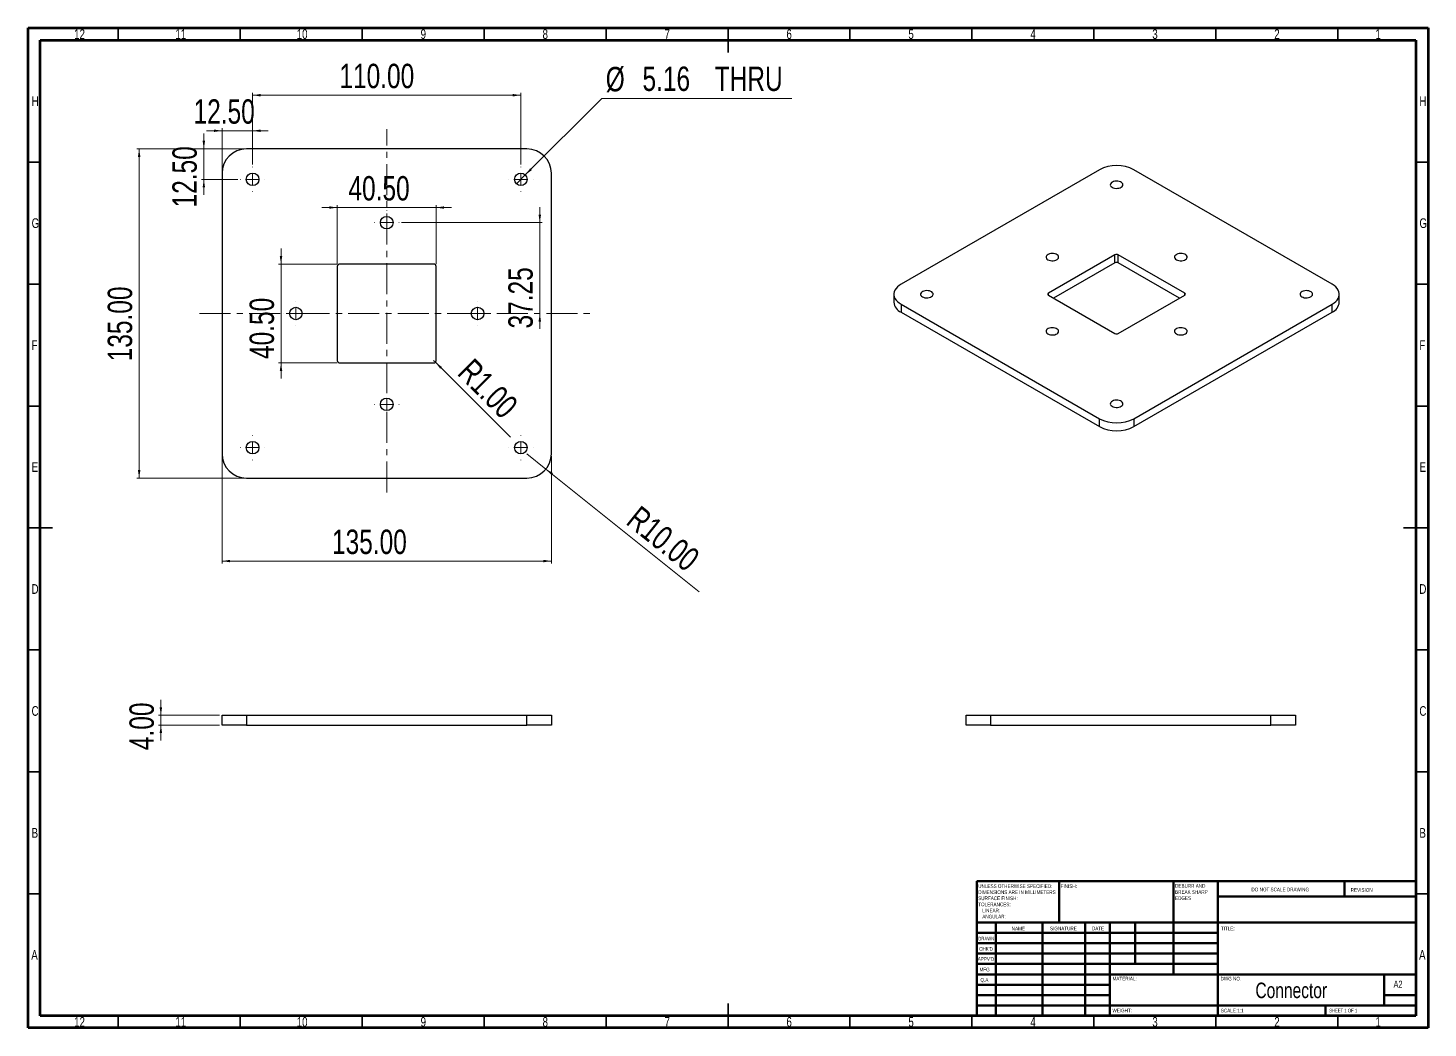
# Model space of a CAD drawing. Header units: inches. Extents: x 13597 to 24437, y 2931 to 11219.
# Drawn here: x 15535 to 16109, y 7661 to 8071 of the extents above; entities that cross this region are included whole.
import ezdxf

# ---------------------------------------------------------------- set-up
doc = ezdxf.new("R2010")
doc.units = ezdxf.units.IN
doc.header["$MEASUREMENT"] = 0
doc.linetypes.add('CENTERX2', pattern=[20.32, 12.7, -2.54, 2.54, -2.54])
doc.styles.add('SLDTEXTSTYLE0', font='TXT', dxfattribs={"width": 0.75})
doc.styles.add('SLDTEXTSTYLE1', font='TXT', dxfattribs={"width": 0.686449})
doc.styles.add('SLDTEXTSTYLE2', font='TXT', dxfattribs={"width": 0.6875})

msp = doc.modelspace()

# ---------------------------------------------------------------- linework, layer by layer
at = {"color": 7, "linetype": 'Continuous', "lineweight": 70}
for p, q in [((15535.244, 7661.005), (15535.244, 8071.005)), ((15535.244, 8071.005), (16109.244, 8071.005)), ((16109.244, 8071.005), (16109.244, 7661.005)), ((15540.244, 7666.005), (15540.244, 8066.005)), ((15540.244, 8066.005), (16104.244, 8066.005)), ((16104.244, 8066.005), (16104.244, 7666.005)), ((16104.244, 7666.005), (15540.244, 7666.005)), ((16109.244, 7661.005), (15535.244, 7661.005))]:
    msp.add_line(p, q, dxfattribs=at)
at = {"color": 7, "linetype": 'Continuous', "lineweight": 35}
for p, q in [((15572.244, 8066.005), (15572.244, 8071.005)), ((15622.244, 8066.005), (15622.244, 8071.005)), ((15672.244, 8066.005), (15672.244, 8071.005)), ((15722.244, 8066.005), (15722.244, 8071.005)), ((15772.244, 8066.005), (15772.244, 8071.005)), ((15822.244, 8071.005), (15822.244, 8061.005)), ((15822.244, 8066.005), (15822.244, 8071.005)), ((15872.244, 8066.005), (15872.244, 8071.005)), ((15922.244, 8066.005), (15922.244, 8071.005)), ((15972.244, 8066.005), (15972.244, 8071.005)), ((16022.244, 8066.005), (16022.244, 8071.005)), ((16072.244, 8066.005), (16072.244, 8071.005)), ((15540.244, 8016.005), (15535.244, 8016.005)), ((16104.244, 8016.005), (16109.244, 8016.005)), ((15540.244, 7966.005), (15535.244, 7966.005)), ((16104.244, 7966.005), (16109.244, 7966.005)), ((15540.244, 7916.005), (15535.244, 7916.005)), ((16104.244, 7916.005), (16109.244, 7916.005)), ((15535.244, 7866.005), (15545.244, 7866.005)), ((15540.244, 7866.005), (15535.244, 7866.005)), ((16109.244, 7866.005), (16099.244, 7866.005)), ((16104.244, 7866.005), (16109.244, 7866.005)), ((15540.244, 7816.005), (15535.244, 7816.005)), ((16104.244, 7816.005), (16109.244, 7816.005)), ((15540.244, 7766.005), (15535.244, 7766.005)), ((16104.244, 7766.005), (16109.244, 7766.005)), ((15540.244, 7716.005), (15535.244, 7716.005)), ((16104.244, 7716.005), (16109.244, 7716.005)), ((15822.244, 7661.005), (15822.244, 7671.005)), ((15572.244, 7666.005), (15572.244, 7661.005)), ((15622.244, 7666.005), (15622.244, 7661.005)), ((15672.244, 7666.005), (15672.244, 7661.005)), ((15722.244, 7666.005), (15722.244, 7661.005)), ((15772.244, 7666.005), (15772.244, 7661.005)), ((15822.244, 7666.005), (15822.244, 7661.005)), ((15872.244, 7666.005), (15872.244, 7661.005)), ((15922.244, 7666.005), (15922.244, 7661.005)), ((15972.244, 7666.005), (15972.244, 7661.005)), ((16022.244, 7666.005), (16022.244, 7661.005)), ((16072.244, 7666.005), (16072.244, 7661.005))]:
    msp.add_line(p, q, dxfattribs=at)
at = {"color": 7, "linetype": 'Continuous', "lineweight": 0}
for p, q in [((15627.315, 8015.029), (15627.315, 8044.449)), ((15627.315, 8043.449), (15737.315, 8043.449)), ((15737.315, 8015.029), (15737.315, 8044.449)), ((15739.139, 8010.774), (15770.519, 8042.154)), ((15770.519, 8042.154), (15848.368, 8042.154)), ((15607.335, 8021.449), (15607.335, 8027.799)), ((15614.815, 8028.878), (15608.465, 8028.878)), ((15614.815, 8012.449), (15614.815, 8029.878)), ((15627.315, 8028.878), (15614.815, 8028.878)), ((15627.315, 8015.029), (15627.315, 8029.878)), ((15627.315, 8028.878), (15633.665, 8028.878)), ((15623.815, 8021.449), (15579.815, 8021.449)), ((15580.815, 8021.449), (15580.815, 7886.449)), ((15623.815, 8021.449), (15606.335, 8021.449)), ((15607.335, 8021.449), (15607.335, 8008.949)), ((15621.235, 8008.949), (15606.335, 8008.949)), ((15607.335, 8008.949), (15607.335, 8002.599)), ((15735.49, 8007.125), (15739.139, 8010.774)), ((15662.065, 7997.391), (15655.715, 7997.391)), ((15662.065, 7974.199), (15662.065, 7998.391)), ((15662.065, 7997.391), (15702.565, 7997.391)), ((15702.565, 7974.199), (15702.565, 7998.391)), ((15702.565, 7997.391), (15708.915, 7997.391)), ((15745.076, 7991.199), (15745.076, 7997.549)), ((15688.395, 7991.199), (15746.076, 7991.199)), ((15745.076, 7991.199), (15745.076, 7953.949)), ((15638.982, 7974.199), (15638.982, 7980.549)), ((15662.065, 7974.199), (15637.982, 7974.199)), ((15638.982, 7974.199), (15638.982, 7933.699)), ((15745.076, 7953.949), (15745.076, 7947.599)), ((15662.065, 7933.699), (15637.982, 7933.699)), ((15638.982, 7933.699), (15638.982, 7927.349)), ((15702.272, 7933.992), (15701.565, 7934.699)), ((15702.272, 7933.992), (15733.028, 7903.236)), ((15614.815, 7895.449), (15614.815, 7851.449)), ((15747.613, 7890.19), (15739.815, 7896.449)), ((15749.815, 7895.449), (15749.815, 7851.449)), ((15747.613, 7890.19), (15810.412, 7839.787)), ((15623.815, 7886.449), (15579.815, 7886.449)), ((15614.815, 7852.449), (15749.815, 7852.449)), ((15589.721, 7789.216), (15589.721, 7795.566)), ((15613.815, 7789.216), (15588.721, 7789.216)), ((15589.721, 7789.216), (15589.721, 7785.216)), ((15613.815, 7785.216), (15588.721, 7785.216)), ((15589.721, 7785.216), (15589.721, 7778.866))]:
    msp.add_line(p, q, dxfattribs=at)
at = {"color": 7, "linetype": 'CENTERX2', "lineweight": 18}
for p, q in [((15682.315, 7880.584), (15682.315, 8029.482)), ((15605.564, 7953.949), (15767.396, 7953.949))]:
    msp.add_line(p, q, dxfattribs=at)
at = {"color": 7, "linetype": 'Continuous', "lineweight": 25}
for p, q in [((15739.815, 8021.449), (15624.815, 8021.449)), ((15614.815, 8011.449), (15614.815, 7896.449)), ((15749.815, 7896.449), (15749.815, 8011.449)), ((15974.497, 8012.873), (15893.18, 7965.929)), ((15979.455, 8007.604), (15979.17, 8007.299)), ((15979.853, 8007.862), (15979.455, 8007.604)), ((15980.344, 8008.061), (15979.853, 8007.862)), ((15980.9, 8008.188), (15980.344, 8008.061)), ((15981.493, 8008.238), (15980.9, 8008.188)), ((15982.09, 8008.208), (15981.493, 8008.238)), ((15982.658, 8008.099), (15982.09, 8008.208)), ((15983.168, 8007.918), (15982.658, 8008.099)), ((15983.592, 8007.673), (15983.168, 8007.918)), ((15983.906, 8007.379), (15983.592, 8007.673)), ((15984.095, 8007.051), (15983.906, 8007.379)), ((16069.956, 7965.929), (15988.639, 8012.873)), ((15979.015, 8006.965), (15978.998, 8006.62)), ((15978.998, 8006.62), (15979.119, 8006.281)), ((15979.17, 8007.299), (15979.015, 8006.965)), ((15979.119, 8006.281), (15979.372, 8005.968)), ((15979.372, 8005.968), (15979.744, 8005.696)), ((15979.744, 8005.696), (15980.214, 8005.482)), ((15980.214, 8005.482), (15980.757, 8005.336)), ((15980.757, 8005.336), (15981.343, 8005.266)), ((15981.343, 8005.266), (15981.942, 8005.276)), ((15981.942, 8005.276), (15982.521, 8005.365)), ((15982.521, 8005.365), (15983.048, 8005.53)), ((15983.048, 8005.53), (15983.495, 8005.759)), ((15983.495, 8005.759), (15983.839, 8006.043)), ((15983.839, 8006.043), (15984.06, 8006.364)), ((15984.06, 8006.364), (15984.147, 8006.706)), ((15984.147, 8006.706), (15984.095, 8007.051)), ((15662.065, 7973.199), (15662.065, 7934.699)), ((15701.565, 7974.199), (15663.065, 7974.199)), ((15702.565, 7934.699), (15702.565, 7973.199)), ((15952.676, 7977.269), (15952.658, 7976.923)), ((15952.658, 7976.923), (15952.779, 7976.584)), ((15952.831, 7977.603), (15952.676, 7977.269)), ((15952.779, 7976.584), (15953.032, 7976.271)), ((15953.115, 7977.907), (15952.831, 7977.603)), ((15953.032, 7976.271), (15953.404, 7976)), ((15953.513, 7978.165), (15953.115, 7977.907)), ((15953.404, 7976), (15953.874, 7975.785)), ((15954.004, 7978.364), (15953.513, 7978.165)), ((15980.861, 7977.971), (15953.637, 7962.255)), ((15953.874, 7975.785), (15954.417, 7975.639)), ((15954.561, 7978.491), (15954.004, 7978.364)), ((15954.417, 7975.639), (15955.003, 7975.569)), ((15955.153, 7978.542), (15954.561, 7978.491)), ((15955.003, 7975.569), (15955.602, 7975.579)), ((15955.75, 7978.511), (15955.153, 7978.542)), ((15955.602, 7975.579), (15956.181, 7975.669)), ((15956.319, 7978.403), (15955.75, 7978.511)), ((15980.861, 7974.705), (15955.759, 7960.214)), ((15956.181, 7975.669), (15956.708, 7975.833)), ((15956.829, 7978.221), (15956.319, 7978.403)), ((15956.708, 7975.833), (15957.156, 7976.063)), ((15957.252, 7977.977), (15956.829, 7978.221)), ((15957.156, 7976.063), (15957.499, 7976.346)), ((15957.567, 7977.682), (15957.252, 7977.977)), ((15957.499, 7976.346), (15957.72, 7976.667)), ((15957.755, 7977.354), (15957.567, 7977.682)), ((15957.72, 7976.667), (15957.807, 7977.009)), ((15957.807, 7977.009), (15957.755, 7977.354)), ((15980.861, 7974.705), (15980.861, 7977.971)), ((16009.499, 7962.255), (15982.275, 7977.971)), ((15982.275, 7974.705), (15982.275, 7977.971)), ((16007.377, 7960.214), (15982.275, 7974.705)), ((16005.355, 7977.269), (16005.338, 7976.923)), ((16005.338, 7976.923), (16005.459, 7976.584)), ((16005.51, 7977.603), (16005.355, 7977.269)), ((16005.459, 7976.584), (16005.712, 7976.271)), ((16005.794, 7977.907), (16005.51, 7977.603)), ((16005.712, 7976.271), (16006.083, 7976)), ((16006.193, 7978.165), (16005.794, 7977.907)), ((16006.083, 7976), (16006.553, 7975.785)), ((16006.683, 7978.364), (16006.193, 7978.165)), ((16006.553, 7975.785), (16007.096, 7975.639)), ((16007.24, 7978.491), (16006.683, 7978.364)), ((16007.096, 7975.639), (16007.683, 7975.569)), ((16007.833, 7978.542), (16007.24, 7978.491)), ((16007.683, 7975.569), (16008.282, 7975.579)), ((16008.43, 7978.511), (16007.833, 7978.542)), ((16008.282, 7975.579), (16008.86, 7975.669)), ((16008.998, 7978.403), (16008.43, 7978.511)), ((16008.86, 7975.669), (16009.388, 7975.833)), ((16009.508, 7978.221), (16008.998, 7978.403)), ((16009.388, 7975.833), (16009.835, 7976.063)), ((16009.932, 7977.977), (16009.508, 7978.221)), ((16009.835, 7976.063), (16010.179, 7976.346)), ((16010.246, 7977.682), (16009.932, 7977.977)), ((16010.179, 7976.346), (16010.4, 7976.667)), ((16010.435, 7977.354), (16010.246, 7977.682)), ((16010.4, 7976.667), (16010.487, 7977.009)), ((16010.487, 7977.009), (16010.435, 7977.354)), ((15890.251, 7961.847), (15890.251, 7958.581)), ((15890.415, 7962.888), (15890.269, 7962.196)), ((15890.269, 7962.196), (15890.269, 7961.499)), ((15890.269, 7961.499), (15890.415, 7960.807)), ((15890.704, 7963.565), (15890.415, 7962.888)), ((15891.132, 7964.216), (15890.704, 7963.565)), ((15891.693, 7964.834), (15891.132, 7964.216)), ((15892.379, 7965.407), (15891.693, 7964.834)), ((15893.18, 7965.929), (15892.379, 7965.407)), ((15901.234, 7962.063), (15901.216, 7961.717)), ((15901.216, 7961.717), (15901.337, 7961.379)), ((15901.389, 7962.397), (15901.234, 7962.063)), ((15901.673, 7962.701), (15901.389, 7962.397)), ((15902.071, 7962.96), (15901.673, 7962.701)), ((15902.562, 7963.158), (15902.071, 7962.96)), ((15903.119, 7963.286), (15902.562, 7963.158)), ((15903.711, 7963.336), (15903.119, 7963.286)), ((15904.308, 7963.306), (15903.711, 7963.336)), ((15904.877, 7963.197), (15904.308, 7963.306)), ((15905.387, 7963.015), (15904.877, 7963.197)), ((15905.81, 7962.771), (15905.387, 7963.015)), ((15906.125, 7962.477), (15905.81, 7962.771)), ((15906.057, 7961.14), (15906.278, 7961.462)), ((15906.313, 7962.148), (15906.125, 7962.477)), ((15906.278, 7961.462), (15906.365, 7961.804)), ((15906.365, 7961.804), (15906.313, 7962.148)), ((15953.637, 7961.439), (15980.861, 7945.723)), ((15982.275, 7945.723), (16009.499, 7961.439)), ((16056.797, 7962.063), (16056.78, 7961.717)), ((16056.78, 7961.717), (16056.901, 7961.379)), ((16056.952, 7962.397), (16056.797, 7962.063)), ((16057.236, 7962.701), (16056.952, 7962.397)), ((16057.635, 7962.96), (16057.236, 7962.701)), ((16058.125, 7963.158), (16057.635, 7962.96)), ((16058.682, 7963.286), (16058.125, 7963.158)), ((16059.275, 7963.336), (16058.682, 7963.286)), ((16059.872, 7963.306), (16059.275, 7963.336)), ((16060.44, 7963.197), (16059.872, 7963.306)), ((16060.95, 7963.015), (16060.44, 7963.197)), ((16061.374, 7962.771), (16060.95, 7963.015)), ((16061.688, 7962.477), (16061.374, 7962.771)), ((16061.621, 7961.14), (16061.842, 7961.462)), ((16061.877, 7962.148), (16061.688, 7962.477)), ((16061.842, 7961.462), (16061.929, 7961.804)), ((16061.929, 7961.804), (16061.877, 7962.148)), ((16070.757, 7965.407), (16069.956, 7965.929)), ((16071.443, 7964.834), (16070.757, 7965.407)), ((16072.004, 7964.216), (16071.443, 7964.834)), ((16072.433, 7963.565), (16072.004, 7964.216)), ((16072.722, 7962.888), (16072.433, 7963.565)), ((16072.867, 7962.196), (16072.722, 7962.888)), ((16072.722, 7960.807), (16072.867, 7961.499)), ((16072.867, 7961.499), (16072.867, 7962.196)), ((16072.885, 7958.581), (16072.885, 7961.847)), ((15890.415, 7960.807), (15890.704, 7960.13)), ((15890.704, 7960.13), (15891.132, 7959.478)), ((15891.132, 7959.478), (15891.693, 7958.861)), ((15891.693, 7958.861), (15892.379, 7958.287)), ((15892.379, 7958.287), (15893.18, 7957.765)), ((15893.18, 7957.765), (15974.497, 7910.822)), ((15893.18, 7957.765), (15893.18, 7954.499)), ((15901.337, 7961.379), (15901.59, 7961.065)), ((15901.59, 7961.065), (15901.962, 7960.794)), ((15901.962, 7960.794), (15902.432, 7960.579)), ((15902.432, 7960.579), (15902.975, 7960.433)), ((15902.975, 7960.433), (15903.561, 7960.363)), ((15903.561, 7960.363), (15904.16, 7960.373)), ((15904.16, 7960.373), (15904.739, 7960.463)), ((15904.739, 7960.463), (15905.266, 7960.627)), ((15905.266, 7960.627), (15905.714, 7960.857)), ((15905.714, 7960.857), (15906.057, 7961.14)), ((15988.639, 7910.822), (16069.956, 7957.765)), ((16056.901, 7961.379), (16057.154, 7961.065)), ((16057.154, 7961.065), (16057.525, 7960.794)), ((16057.525, 7960.794), (16057.995, 7960.579)), ((16057.995, 7960.579), (16058.538, 7960.433)), ((16058.538, 7960.433), (16059.125, 7960.363)), ((16059.125, 7960.363), (16059.724, 7960.373)), ((16059.724, 7960.373), (16060.302, 7960.463)), ((16060.302, 7960.463), (16060.83, 7960.627)), ((16060.83, 7960.627), (16061.277, 7960.857)), ((16061.277, 7960.857), (16061.621, 7961.14)), ((16069.956, 7957.765), (16070.757, 7958.287)), ((16069.956, 7954.499), (16069.956, 7957.765)), ((16070.757, 7958.287), (16071.443, 7958.861)), ((16071.443, 7958.861), (16072.004, 7959.478)), ((16072.004, 7959.478), (16072.433, 7960.13)), ((16072.433, 7960.13), (16072.722, 7960.807)), ((15893.18, 7954.499), (15974.497, 7907.555)), ((15988.639, 7907.555), (16069.956, 7954.499)), ((15952.676, 7946.857), (15952.658, 7946.512)), ((15952.658, 7946.512), (15952.779, 7946.173)), ((15952.831, 7947.191), (15952.676, 7946.857)), ((15952.779, 7946.173), (15953.032, 7945.86)), ((15953.115, 7947.496), (15952.831, 7947.191)), ((15953.032, 7945.86), (15953.404, 7945.588)), ((15953.513, 7947.754), (15953.115, 7947.496)), ((15953.404, 7945.588), (15953.874, 7945.374)), ((15954.004, 7947.953), (15953.513, 7947.754)), ((15953.874, 7945.374), (15954.417, 7945.228)), ((15954.561, 7948.08), (15954.004, 7947.953)), ((15954.417, 7945.228), (15955.003, 7945.158)), ((15955.153, 7948.13), (15954.561, 7948.08)), ((15955.003, 7945.158), (15955.602, 7945.168)), ((15955.75, 7948.1), (15955.153, 7948.13)), ((15955.602, 7945.168), (15956.181, 7945.257)), ((15956.319, 7947.991), (15955.75, 7948.1)), ((15956.181, 7945.257), (15956.708, 7945.421)), ((15956.829, 7947.81), (15956.319, 7947.991)), ((15956.708, 7945.421), (15957.156, 7945.651)), ((15957.252, 7947.565), (15956.829, 7947.81)), ((15957.156, 7945.651), (15957.499, 7945.935)), ((15957.567, 7947.271), (15957.252, 7947.565)), ((15957.499, 7945.935), (15957.72, 7946.256)), ((15957.755, 7946.943), (15957.567, 7947.271)), ((15957.72, 7946.256), (15957.807, 7946.598)), ((15957.807, 7946.598), (15957.755, 7946.943)), ((16005.355, 7946.857), (16005.338, 7946.512)), ((16005.338, 7946.512), (16005.459, 7946.173)), ((16005.51, 7947.191), (16005.355, 7946.857)), ((16005.459, 7946.173), (16005.712, 7945.86)), ((16005.794, 7947.496), (16005.51, 7947.191)), ((16005.712, 7945.86), (16006.083, 7945.588)), ((16006.193, 7947.754), (16005.794, 7947.496)), ((16006.083, 7945.588), (16006.553, 7945.374)), ((16006.683, 7947.953), (16006.193, 7947.754)), ((16006.553, 7945.374), (16007.096, 7945.228)), ((16007.24, 7948.08), (16006.683, 7947.953)), ((16007.096, 7945.228), (16007.683, 7945.158)), ((16007.833, 7948.13), (16007.24, 7948.08)), ((16007.683, 7945.158), (16008.282, 7945.168)), ((16008.43, 7948.1), (16007.833, 7948.13)), ((16008.282, 7945.168), (16008.86, 7945.257)), ((16008.998, 7947.991), (16008.43, 7948.1)), ((16008.86, 7945.257), (16009.388, 7945.421)), ((16009.508, 7947.81), (16008.998, 7947.991)), ((16009.388, 7945.421), (16009.835, 7945.651)), ((16009.932, 7947.565), (16009.508, 7947.81)), ((16009.835, 7945.651), (16010.179, 7945.935)), ((16010.246, 7947.271), (16009.932, 7947.565)), ((16010.179, 7945.935), (16010.4, 7946.256)), ((16010.435, 7946.943), (16010.246, 7947.271)), ((16010.4, 7946.256), (16010.487, 7946.598)), ((16010.487, 7946.598), (16010.435, 7946.943)), ((15663.065, 7933.699), (15701.565, 7933.699)), ((15979.015, 7917.161), (15978.998, 7916.815)), ((15978.998, 7916.815), (15979.119, 7916.476)), ((15979.17, 7917.495), (15979.015, 7917.161)), ((15979.119, 7916.476), (15979.372, 7916.163)), ((15979.455, 7917.799), (15979.17, 7917.495)), ((15979.372, 7916.163), (15979.744, 7915.892)), ((15979.853, 7918.057), (15979.455, 7917.799)), ((15979.744, 7915.892), (15980.214, 7915.677)), ((15980.344, 7918.256), (15979.853, 7918.057)), ((15980.214, 7915.677), (15980.757, 7915.531)), ((15980.9, 7918.383), (15980.344, 7918.256)), ((15980.757, 7915.531), (15981.343, 7915.461)), ((15981.493, 7918.433), (15980.9, 7918.383)), ((15981.343, 7915.461), (15981.942, 7915.471)), ((15982.09, 7918.403), (15981.493, 7918.433)), ((15981.942, 7915.471), (15982.521, 7915.561)), ((15982.658, 7918.295), (15982.09, 7918.403)), ((15982.521, 7915.561), (15983.048, 7915.725)), ((15983.168, 7918.113), (15982.658, 7918.295)), ((15983.048, 7915.725), (15983.495, 7915.955)), ((15983.592, 7917.868), (15983.168, 7918.113)), ((15983.495, 7915.955), (15983.839, 7916.238)), ((15983.906, 7917.574), (15983.592, 7917.868)), ((15983.839, 7916.238), (15984.06, 7916.559)), ((15984.095, 7917.246), (15983.906, 7917.574)), ((15984.06, 7916.559), (15984.147, 7916.901)), ((15984.147, 7916.901), (15984.095, 7917.246)), ((15974.497, 7907.555), (15974.497, 7910.822)), ((15988.639, 7910.822), (15988.639, 7907.555)), ((15624.815, 7886.449), (15739.815, 7886.449)), ((15614.815, 7785.216), (15614.815, 7789.216)), ((15614.815, 7789.216), (15624.815, 7789.216)), ((15624.815, 7789.216), (15624.815, 7785.216)), ((15624.815, 7789.216), (15739.815, 7789.216)), ((15739.815, 7785.216), (15739.815, 7789.216)), ((15739.815, 7789.216), (15749.815, 7789.216)), ((15749.815, 7789.216), (15749.815, 7785.216)), ((15919.851, 7785.216), (15919.851, 7789.216)), ((15919.851, 7789.216), (15929.851, 7789.216)), ((15929.851, 7789.216), (15929.851, 7785.216)), ((15929.851, 7789.216), (16044.851, 7789.216)), ((16044.851, 7785.216), (16044.851, 7789.216)), ((16044.851, 7789.216), (16054.851, 7789.216)), ((16054.851, 7789.216), (16054.851, 7785.216)), ((15624.815, 7785.216), (15614.815, 7785.216)), ((15624.815, 7785.216), (15739.815, 7785.216)), ((15749.815, 7785.216), (15739.815, 7785.216)), ((15929.851, 7785.216), (15919.851, 7785.216)), ((15929.851, 7785.216), (16044.851, 7785.216)), ((16054.851, 7785.216), (16044.851, 7785.216))]:
    msp.add_line(p, q, dxfattribs=at)
at = {"color": 0, "linetype": 'Continuous', "lineweight": 18}
for p, q in [((15627.315, 8013.949), (15627.315, 8014.029)), ((15737.315, 8013.949), (15737.315, 8014.029)), ((15622.315, 8008.949), (15622.235, 8008.949)), ((15627.315, 8008.949), (15624.815, 8008.949)), ((15627.315, 8008.949), (15627.315, 8011.449)), ((15627.315, 8008.949), (15627.315, 8006.449)), ((15627.315, 8008.949), (15629.815, 8008.949)), ((15632.315, 8008.949), (15632.395, 8008.949)), ((15732.315, 8008.949), (15732.235, 8008.949)), ((15737.315, 8008.949), (15734.815, 8008.949)), ((15737.315, 8008.949), (15737.315, 8011.449)), ((15737.315, 8008.949), (15737.315, 8006.449)), ((15737.315, 8008.949), (15739.815, 8008.949)), ((15742.315, 8008.949), (15742.395, 8008.949)), ((15627.315, 8003.949), (15627.315, 8003.869)), ((15737.315, 8003.949), (15737.315, 8003.869)), ((15682.315, 7996.199), (15682.315, 7996.279)), ((15677.315, 7991.199), (15677.235, 7991.199)), ((15682.315, 7991.199), (15679.815, 7991.199)), ((15682.315, 7991.199), (15682.315, 7993.699)), ((15682.315, 7991.199), (15682.315, 7988.699)), ((15682.315, 7991.199), (15684.815, 7991.199)), ((15687.315, 7991.199), (15687.395, 7991.199)), ((15682.315, 7986.199), (15682.315, 7986.119)), ((15645.065, 7958.949), (15645.065, 7959.029)), ((15645.065, 7953.949), (15645.065, 7956.449)), ((15719.565, 7958.949), (15719.565, 7959.029)), ((15719.565, 7953.949), (15719.565, 7956.449)), ((15640.065, 7953.949), (15639.985, 7953.949)), ((15645.065, 7953.949), (15642.565, 7953.949)), ((15645.065, 7953.949), (15645.065, 7951.449)), ((15645.065, 7953.949), (15647.565, 7953.949)), ((15650.065, 7953.949), (15650.145, 7953.949)), ((15714.565, 7953.949), (15714.485, 7953.949)), ((15719.565, 7953.949), (15717.065, 7953.949)), ((15719.565, 7953.949), (15719.565, 7951.449)), ((15719.565, 7953.949), (15722.065, 7953.949)), ((15724.565, 7953.949), (15724.645, 7953.949)), ((15645.065, 7948.949), (15645.065, 7948.869)), ((15719.565, 7948.949), (15719.565, 7948.869)), ((15682.315, 7921.699), (15682.315, 7921.779)), ((15677.315, 7916.699), (15677.235, 7916.699)), ((15682.315, 7916.699), (15679.815, 7916.699)), ((15682.315, 7916.699), (15682.315, 7919.199)), ((15682.315, 7916.699), (15682.315, 7914.199)), ((15682.315, 7916.699), (15684.815, 7916.699)), ((15687.315, 7916.699), (15687.395, 7916.699)), ((15682.315, 7911.699), (15682.315, 7911.619)), ((15627.315, 7903.949), (15627.315, 7904.029)), ((15737.315, 7903.949), (15737.315, 7904.029)), ((15622.315, 7898.949), (15622.235, 7898.949)), ((15627.315, 7898.949), (15624.815, 7898.949)), ((15627.315, 7898.949), (15627.315, 7901.449)), ((15627.315, 7898.949), (15627.315, 7896.449)), ((15627.315, 7898.949), (15629.815, 7898.949)), ((15632.315, 7898.949), (15632.395, 7898.949)), ((15732.315, 7898.949), (15732.235, 7898.949)), ((15737.315, 7898.949), (15734.815, 7898.949)), ((15737.315, 7898.949), (15737.315, 7901.449)), ((15737.315, 7898.949), (15737.315, 7896.449)), ((15737.315, 7898.949), (15739.815, 7898.949)), ((15742.315, 7898.949), (15742.395, 7898.949)), ((15627.315, 7893.949), (15627.315, 7893.869)), ((15737.315, 7893.949), (15737.315, 7893.869))]:
    msp.add_line(p, q, dxfattribs=at)
at = {"color": 8, "linetype": 'Continuous', "lineweight": 25}
for p, q in [((15953.637, 7961.439), (15953.637, 7962.255)), ((16009.499, 7961.439), (16009.499, 7962.255))]:
    msp.add_line(p, q, dxfattribs=at)
at = {"color": 7, "linetype": 'Continuous', "lineweight": 50}
for p, q in [((15924.244, 7721.255), (16104.244, 7721.255)), ((15924.244, 7721.255), (15924.244, 7666.005)), ((15958.044, 7704.255), (15958.044, 7721.255)), ((16004.844, 7721.255), (16004.844, 7683.005)), ((16023.044, 7721.255), (16023.044, 7666.005)), ((16075.044, 7714.88), (16075.044, 7721.255)), ((16104.244, 7714.88), (16023.044, 7714.88)), ((16104.244, 7704.255), (15924.244, 7704.255)), ((15932.044, 7704.255), (15932.044, 7666.005)), ((15951.235, 7704.255), (15951.235, 7666.005)), ((15968.643, 7704.255), (15968.643, 7666.005)), ((15978.844, 7666.005), (15978.844, 7704.255)), ((15989.244, 7687.255), (15989.244, 7704.255)), ((16023.044, 7700.005), (15924.244, 7700.005)), ((16023.044, 7695.755), (15924.244, 7695.755)), ((16023.044, 7691.505), (15924.244, 7691.505)), ((16023.044, 7687.255), (15924.244, 7687.255)), ((15978.844, 7683.005), (15924.244, 7683.005)), ((15978.844, 7683.005), (16104.244, 7683.005)), ((16091.244, 7670.255), (16091.244, 7683.005)), ((15978.844, 7678.755), (15924.244, 7678.755)), ((15978.844, 7674.505), (15924.244, 7674.505)), ((16104.244, 7674.505), (16091.244, 7674.505)), ((15924.244, 7670.255), (16104.244, 7670.255)), ((16067.244, 7666.005), (16067.244, 7670.255))]:
    msp.add_line(p, q, dxfattribs=at)
at = {"color": 7, "linetype": 'Continuous', "lineweight": 25}
for centre in [(15627.315, 8008.949), (15737.315, 8008.949), (15682.315, 7991.199), (15645.065, 7953.949), (15719.565, 7953.949), (15682.315, 7916.699), (15627.315, 7898.949), (15737.315, 7898.949)]:
    msp.add_circle(centre, 2.58, dxfattribs=at)
for centre, radius, start, end in [((15624.815, 8011.449), 10, 90, 180), ((15739.815, 8011.449), 10, 0, 90), ((15981.568, 7999.275), 15.326, 62.524312, 117.475688), ((15663.065, 7973.199), 1, 90, 180), ((15701.565, 7973.199), 1, 0, 90), ((15981.568, 7976.606), 1.537, 62.609672, 117.390328), ((15981.568, 7973.34), 1.537, 62.609672, 117.390328), ((15953.792, 7961.847), 0.437, 110.783421, 249.216579), ((16009.344, 7961.847), 0.437, 290.783421, 69.216579), ((15895.085, 7958.958), 4.849, 184.458267, 246.861874), ((16067.801, 7959.137), 5.115, 294.923998, 353.755861), ((15981.568, 7947.088), 1.537, 242.609672, 297.390328), ((15663.065, 7934.699), 1, 180, 270), ((15701.565, 7934.699), 1, 270, 0), ((15981.568, 7924.419), 15.326, 242.524312, 297.475688), ((15981.568, 7921.153), 15.326, 242.524312, 297.475688), ((15624.815, 7896.449), 10, 180, 270), ((15739.815, 7896.449), 10, 270, 0)]:
    msp.add_arc(centre, radius, start, end, dxfattribs=at)
at = {"color": 7, "linetype": 'Continuous', "lineweight": 18}
for points in [[(15627.315, 8043.449), (15630.617, 8042.941), (15630.617, 8043.957)], [(15737.315, 8043.449), (15734.013, 8043.957), (15734.013, 8042.941)], [(15607.335, 8021.449), (15607.843, 8024.751), (15606.827, 8024.751)], [(15614.815, 8028.878), (15611.513, 8029.386), (15611.513, 8028.37)], [(15627.315, 8028.878), (15630.617, 8028.37), (15630.617, 8029.386)], [(15580.815, 8021.449), (15580.307, 8018.147), (15581.323, 8018.147)], [(15739.139, 8010.774), (15741.833, 8012.749), (15741.115, 8013.468)], [(15607.335, 8008.949), (15606.827, 8005.647), (15607.843, 8005.647)], [(15662.065, 7997.391), (15658.763, 7997.899), (15658.763, 7996.883)], [(15702.565, 7997.391), (15705.867, 7996.883), (15705.867, 7997.899)], [(15745.076, 7991.199), (15745.584, 7994.501), (15744.568, 7994.501)], [(15638.982, 7974.199), (15639.49, 7977.501), (15638.474, 7977.501)], [(15745.076, 7953.949), (15744.568, 7950.647), (15745.584, 7950.647)], [(15638.982, 7933.699), (15638.474, 7930.397), (15639.49, 7930.397)], [(15702.272, 7933.992), (15704.247, 7931.298), (15704.966, 7932.017)], [(15580.815, 7886.449), (15581.323, 7889.751), (15580.307, 7889.751)], [(15747.613, 7890.19), (15749.87, 7887.727), (15750.506, 7888.519)], [(15614.815, 7852.449), (15618.117, 7851.941), (15618.117, 7852.957)], [(15749.815, 7852.449), (15746.513, 7852.957), (15746.513, 7851.941)], [(15589.721, 7789.216), (15590.229, 7792.518), (15589.213, 7792.518)], [(15589.721, 7785.216), (15589.213, 7781.914), (15590.229, 7781.914)]]:
    msp.add_solid(points, dxfattribs=at)

# ---------------------------------------------------------------- texts
at = {"color": 7}
for s, height, style, width, p in [('12', 3.9687, 'SLDTEXTSTYLE0', 0.75, (15554.179, 8066.51)), ('11', 3.9687, 'SLDTEXTSTYLE0', 0.75, (15595.675, 8066.51)), ('10', 3.9687, 'SLDTEXTSTYLE0', 0.75, (15645.427, 8066.51)), ('9', 3.969, 'SLDTEXTSTYLE0', 0.75, (15696.212, 8066.51)), ('8', 3.969, 'SLDTEXTSTYLE0', 0.75, (15746.212, 8066.51)), ('7', 3.969, 'SLDTEXTSTYLE0', 0.75, (15796.212, 8066.51)), ('6', 3.969, 'SLDTEXTSTYLE0', 0.75, (15846.212, 8066.51)), ('5', 3.969, 'SLDTEXTSTYLE0', 0.75, (15896.212, 8066.51)), ('4', 3.969, 'SLDTEXTSTYLE0', 0.75, (15946.212, 8066.51)), ('3', 3.969, 'SLDTEXTSTYLE0', 0.75, (15996.212, 8066.51)), ('2', 3.969, 'SLDTEXTSTYLE0', 0.75, (16046.212, 8066.51)), ('1', 3.969, 'SLDTEXTSTYLE0', 0.75, (16087.708, 8066.51)), ('H', 3.969, 'SLDTEXTSTYLE0', 0.75, (15536.742, 8039.01)), ('H', 3.969, 'SLDTEXTSTYLE0', 0.75, (16105.742, 8039.01)), ('G', 3.969, 'SLDTEXTSTYLE0', 0.75, (15536.738, 7989.01)), ('G', 3.969, 'SLDTEXTSTYLE0', 0.75, (16105.738, 7989.01)), ('F', 3.969, 'SLDTEXTSTYLE0', 0.75, (15536.709, 7939.01)), ('F', 3.969, 'SLDTEXTSTYLE0', 0.75, (16105.709, 7939.01)), ('E', 3.969, 'SLDTEXTSTYLE0', 0.75, (15536.759, 7889.01)), ('E', 3.969, 'SLDTEXTSTYLE0', 0.75, (16105.759, 7889.01)), ('D', 3.969, 'SLDTEXTSTYLE0', 0.75, (15536.704, 7839.01)), ('D', 3.969, 'SLDTEXTSTYLE0', 0.75, (16105.704, 7839.01)), ('C', 3.969, 'SLDTEXTSTYLE0', 0.75, (15536.71, 7789.01)), ('C', 3.969, 'SLDTEXTSTYLE0', 0.75, (16105.71, 7789.01)), ('B', 3.969, 'SLDTEXTSTYLE0', 0.75, (15536.722, 7739.01)), ('B', 3.969, 'SLDTEXTSTYLE0', 0.75, (16105.722, 7739.01)), ('FINISH:', 1.5, 'SLDTEXTSTYLE0', 0.75, (15958.615, 7718.424)), ('DO NOT SCALE DRAWING', 1.5, 'SLDTEXTSTYLE0', 0.75, (16036.858, 7717.038)), ('REVISION', 1.5, 'SLDTEXTSTYLE0', 0.75, (16077.571, 7716.84)), ('DRAWN', 1.5, 'SLDTEXTSTYLE1', 0.686449, (15924.887, 7696.889)), ('NAME', 1.5, 'SLDTEXTSTYLE0', 0.75, (15938.566, 7701.006)), ('SIGNATURE', 1.5, 'SLDTEXTSTYLE0', 0.75, (15954.277, 7701.066)), ('DATE', 1.5, 'SLDTEXTSTYLE0', 0.75, (15971.458, 7701.081)), ('TITLE:', 1.5, 'SLDTEXTSTYLE0', 0.75, (16024.334, 7701.081)), ('A', 3.969, 'SLDTEXTSTYLE0', 0.75, (15536.591, 7689.01)), ("CHK'D", 1.5, 'SLDTEXTSTYLE0', 0.75, (15925.183, 7692.666)), ('A', 3.969, 'SLDTEXTSTYLE0', 0.75, (16105.591, 7689.01)), ("APPV'D", 1.5, 'SLDTEXTSTYLE0', 0.75, (15924.645, 7688.57)), ('MFG', 1.5, 'SLDTEXTSTYLE0', 0.75, (15925.368, 7684.22)), ('Q.A', 1.5, 'SLDTEXTSTYLE0', 0.75, (15925.753, 7680.009)), ('MATERIAL:', 1.5, 'SLDTEXTSTYLE0', 0.75, (15979.89, 7680.491)), ('DWG NO.', 1.5, 'SLDTEXTSTYLE0', 0.75, (16024.197, 7680.491)), ('A2', 2.9104, 'SLDTEXTSTYLE0', 0.75, (16095.115, 7677.501)), ('Connector', 6.35, 'SLDTEXTSTYLE0', 0.75, (16038.49, 7673.262)), ('WEIGHT:', 1.4986, 'SLDTEXTSTYLE0', 0.75, (15979.861, 7667.455)), ('SCALE:1:1', 1.5, 'SLDTEXTSTYLE0', 0.75, (16024.318, 7667.405)), ('SHEET 1 OF 1', 1.5, 'SLDTEXTSTYLE2', 0.6875, (16068.722, 7667.405)), ('12', 3.9687, 'SLDTEXTSTYLE0', 0.75, (15554.179, 7661.51)), ('11', 3.9687, 'SLDTEXTSTYLE0', 0.75, (15595.675, 7661.51)), ('10', 3.9687, 'SLDTEXTSTYLE0', 0.75, (15645.427, 7661.51)), ('9', 3.969, 'SLDTEXTSTYLE0', 0.75, (15696.212, 7661.51)), ('8', 3.969, 'SLDTEXTSTYLE0', 0.75, (15746.212, 7661.51)), ('7', 3.969, 'SLDTEXTSTYLE0', 0.75, (15796.212, 7661.51)), ('6', 3.969, 'SLDTEXTSTYLE0', 0.75, (15846.212, 7661.51)), ('5', 3.969, 'SLDTEXTSTYLE0', 0.75, (15896.212, 7661.51)), ('4', 3.969, 'SLDTEXTSTYLE0', 0.75, (15946.212, 7661.51)), ('3', 3.969, 'SLDTEXTSTYLE0', 0.75, (15996.212, 7661.51)), ('2', 3.969, 'SLDTEXTSTYLE0', 0.75, (16046.212, 7661.51)), ('1', 3.969, 'SLDTEXTSTYLE0', 0.75, (16087.708, 7661.51))]:
    msp.add_text(s, height=height, dxfattribs=dict(at, style=style, width=width)).set_placement(p)
at = {"color": 7, "linetype": 'Continuous', "lineweight": 18, "char_height": 10, "attachment_point": 1, "style": 'SLDTEXTSTYLE0'}
for s, insert in [('110.00', (15662.928, 8056.34)), ('%%c', (15772.106, 8055.045)), ('5.16', (15787.188, 8055.197)), ('THRU', (15816.799, 8055.197)), ('12.50', (15603.119, 8041.768)), ('40.50', (15666.623, 8010.281)), ('135.00', (15659.887, 7865.34))]:
    msp.add_mtext(s, dxfattribs=dict(at, insert=insert))
for s, insert, rotation in [('12.50', (15594.445, 7997.431), 90), ('37.25', (15732.186, 7947.807), 90), ('135.00', (15567.924, 7934.346), 90), ('40.50', (15626.091, 7935.296), 90), ('R1.00', (15717.926, 7936.158), 315), ('R10.00', (15786.204, 7875.682), 321.248909), ('4.00', (15576.831, 7774.944), 90)]:
    msp.add_mtext(s, dxfattribs=dict(at, insert=insert, rotation=rotation))
at = {"color": 0, "linetype": 'Continuous', "lineweight": 0, "char_height": 1.5, "attachment_point": 1, "style": 'SLDTEXTSTYLE0'}
for s, insert in [('SURFACE FINISH:', (15924.837, 7714.926)), ('UNLESS OTHERWISE SPECIFIED:', (15924.837, 7719.926)), ('DIMENSIONS ARE IN MILLIMETERS', (15924.837, 7717.426)), ('DEBURR AND', (16005.553, 7720.008)), ('BREAK SHARP', (16005.553, 7717.508)), ('EDGES', (16005.553, 7715.008)), ('TOLERANCES:', (15924.837, 7712.426)), ('LINEAR:', (15926.525, 7709.926)), ('ANGULAR:', (15926.525, 7707.426))]:
    msp.add_mtext(s, dxfattribs=dict(at, insert=insert))

doc.saveas('drawing.dxf')
